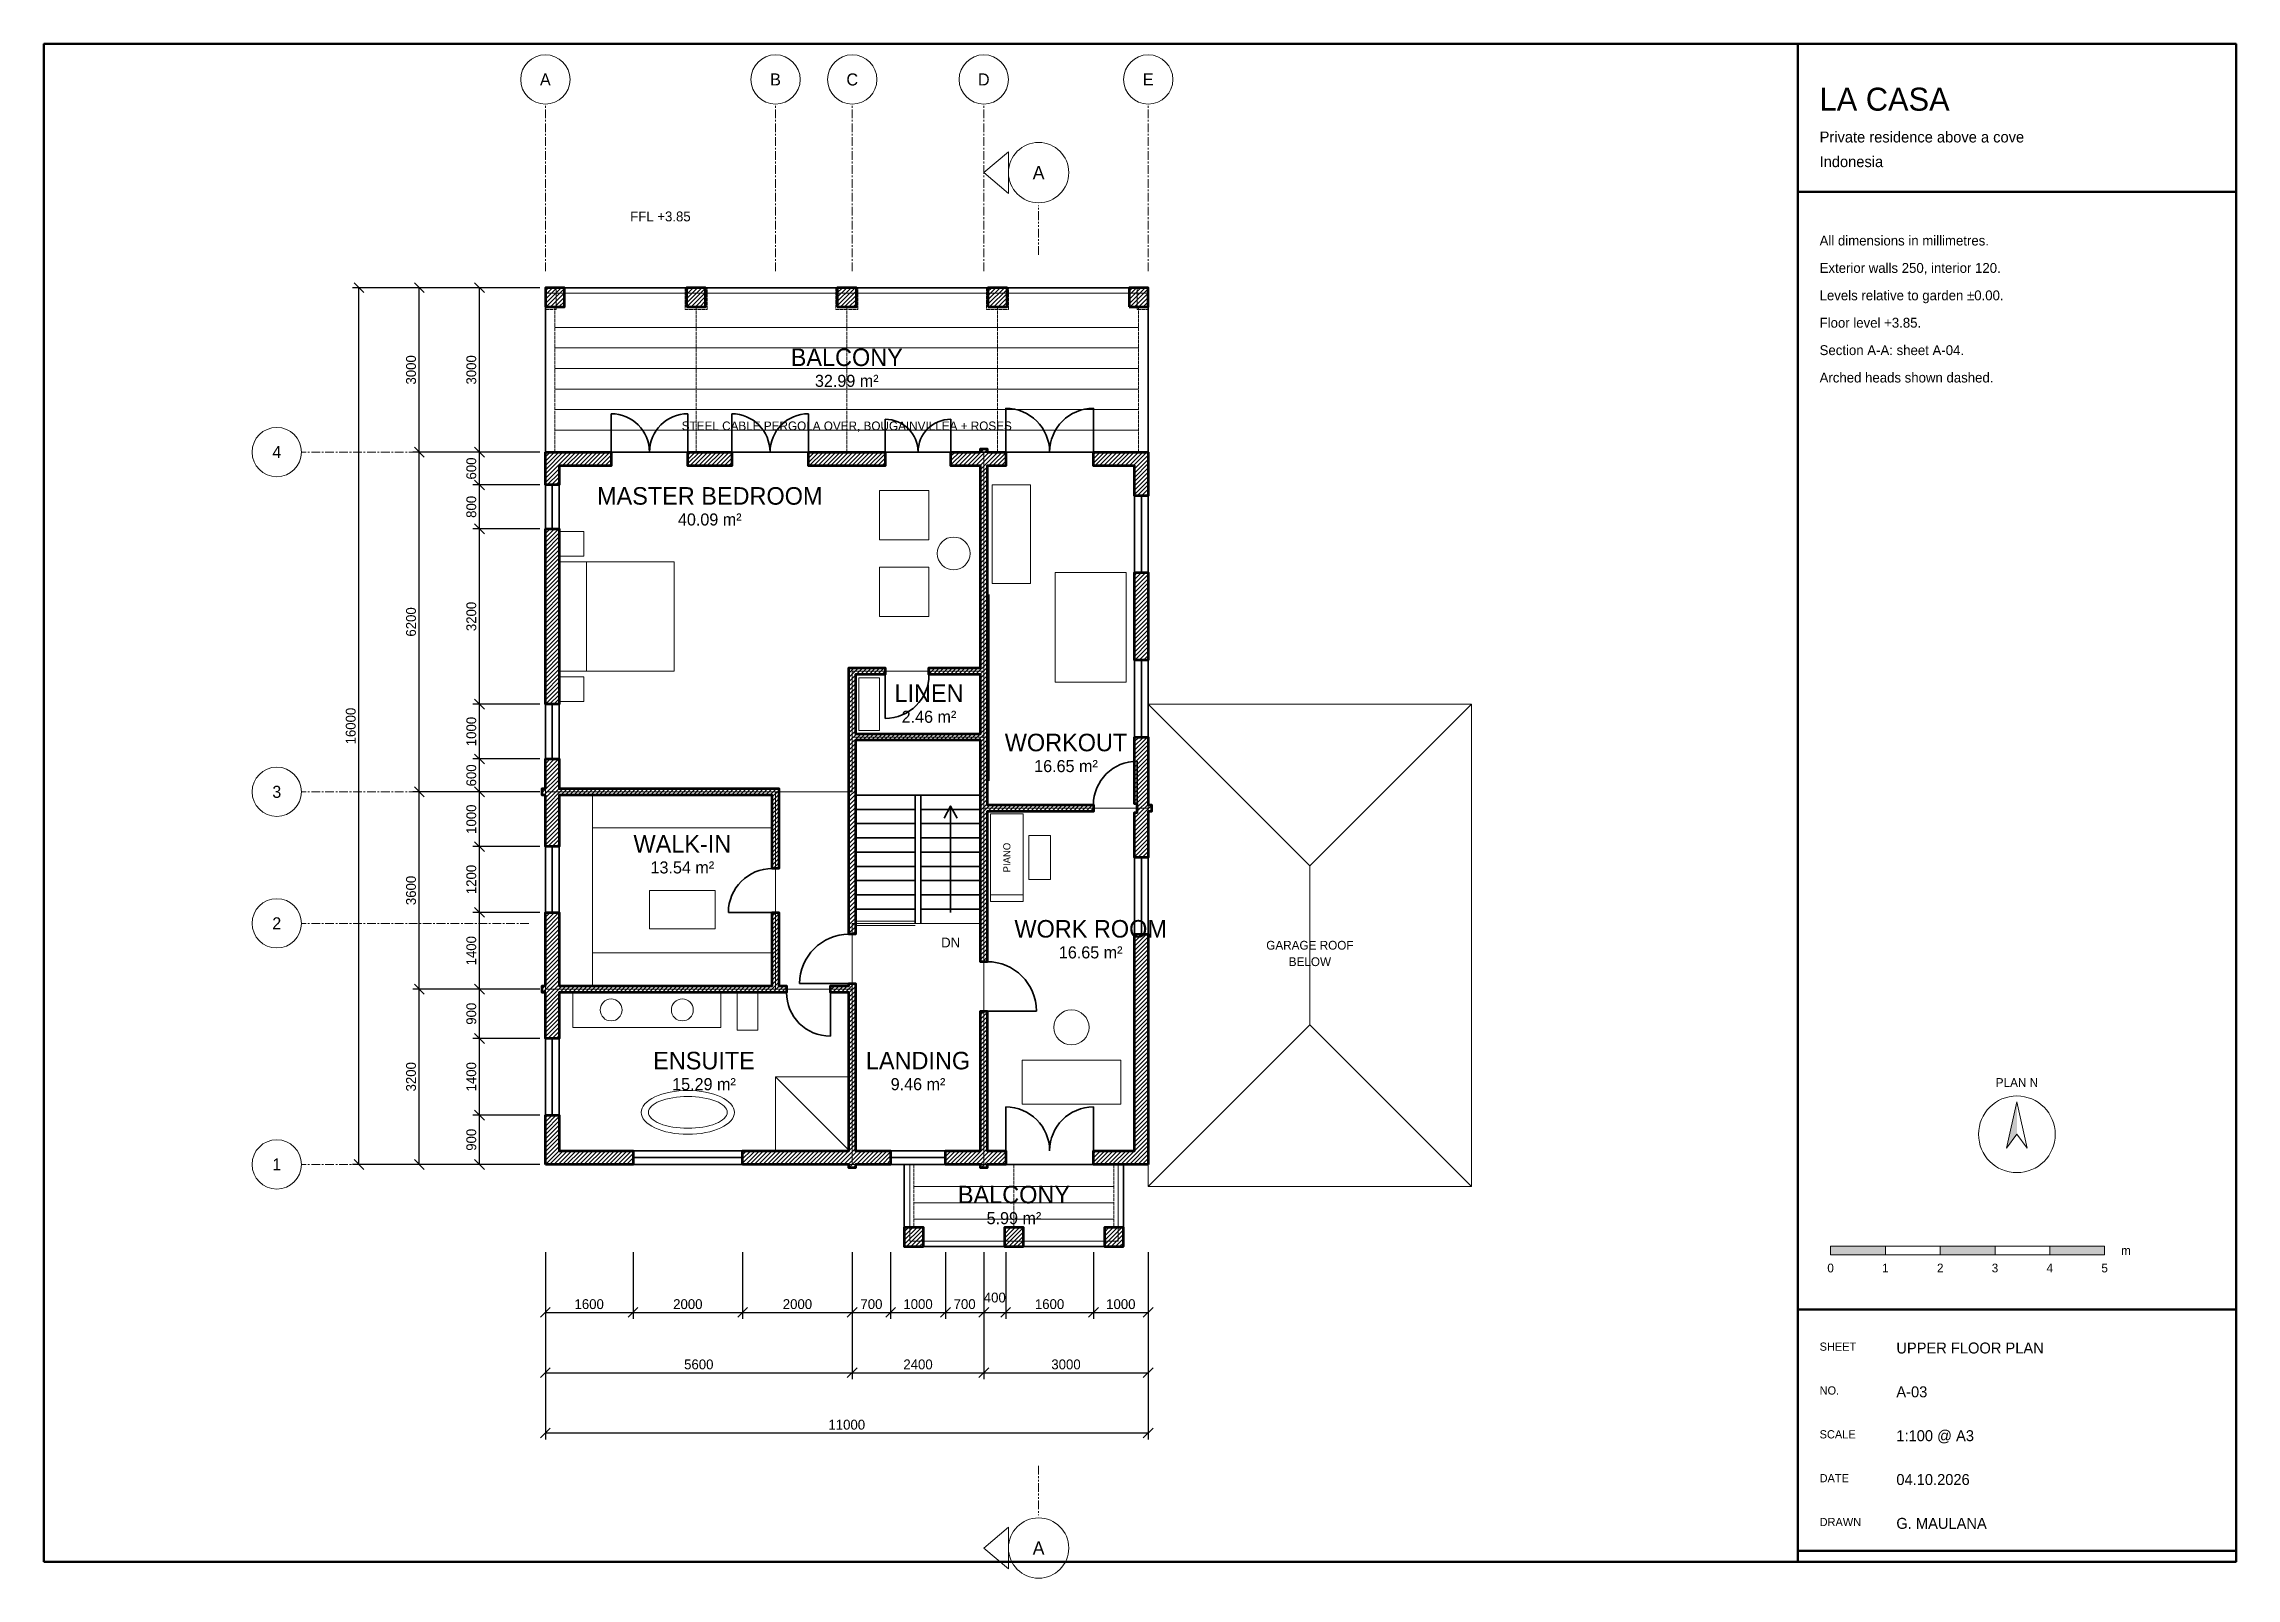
# Model space of a CAD drawing. Header units: millimetres. Extents: x -9150 to 30850, y -7550 to 20450.
import ezdxf
from ezdxf.enums import TextEntityAlignment as Align

# ---------------------------------------------------------------- set-up
doc = ezdxf.new("R2010")
doc.units = ezdxf.units.MM
doc.header["$LTSCALE"] = 50
for name, pattern in [('CENTER', [5.08, 3.175, -0.635, 0.635, -0.635]), ('DASHED', [1.524, 1.27, -0.254]), ('PHANTOM', [6.35, 3.175, -0.635, 0.635, -0.635, 0.635, -0.635])]:
    doc.linetypes.add(name, pattern=pattern)
for name, color, linetype, lineweight in [('ABOVE', 7, 'Continuous', 18), ('DIM', 7, 'Continuous', 18), ('FRAME', 7, 'Continuous', 50), ('FURN', 7, 'Continuous', 13), ('GRID', 7, 'Continuous', 9), ('HATCH', 7, 'Continuous', 13), ('OPEN', 7, 'Continuous', 35), ('ROOMS', 7, 'Continuous', 13), ('TEXT', 7, 'Continuous', 18), ('WALL', 7, 'Continuous', 70)]:
    doc.layers.add(name, color=color, linetype=linetype, lineweight=lineweight)
doc.dimstyles.new('COVE', dxfattribs={"dimtxt": 180, "dimasz": 0, "dimexe": 120, "dimexo": 100, "dimgap": 60, "dimtad": 1, "dimdec": 0, "dimtsz": 90, "dimcen": 2.5, "dimazin": 3, "dimtfac": 1, "dimtmove": 0, "dimatfit": 3})

msp = doc.modelspace()

# ---------------------------------------------------------------- hatches: boundary and pattern name
at = {"layer": 'FRAME'}
h = msp.add_hatch(color=7, dxfattribs=at)
h.dxf.hatch_style = 1
h.paths.add_polyline_path([(26850, 1145), (26661.5, 297.6), (26850, 550)])
h = msp.add_hatch(color=7, dxfattribs=at)
h.dxf.hatch_style = 1
h.paths.add_polyline_path([(24450, -1650), (24450, -1490), (23450, -1490), (23450, -1650)])
h = msp.add_hatch(color=7, dxfattribs=at)
h.dxf.hatch_style = 1
h.paths.add_polyline_path([(26450, -1650), (26450, -1490), (25450, -1490), (25450, -1650)])
h = msp.add_hatch(color=7, dxfattribs=at)
h.dxf.hatch_style = 1
h.paths.add_polyline_path([(28450, -1650), (28450, -1490), (27450, -1490), (27450, -1650)])
at = {"layer": 'HATCH'}
h = msp.add_hatch(dxfattribs=at)
h.set_pattern_fill('ANSI31', scale=17.3228)
h.paths.add_polyline_path([(350, 15650), (350, 16000), (0, 16000), (0, 15650)])
h = msp.add_hatch(dxfattribs=at)
h.set_pattern_fill('ANSI31', scale=17.3228)
h.paths.add_polyline_path([(2925, 15650), (2925, 16000), (2575, 16000), (2575, 15650)])
h = msp.add_hatch(dxfattribs=at)
h.set_pattern_fill('ANSI31', scale=17.3228)
h.paths.add_polyline_path([(5675, 15650), (5675, 16000), (5325, 16000), (5325, 15650)])
h = msp.add_hatch(dxfattribs=at)
h.set_pattern_fill('ANSI31', scale=17.3228)
h.paths.add_polyline_path([(8425, 15650), (8425, 16000), (8075, 16000), (8075, 15650)])
h = msp.add_hatch(dxfattribs=at)
h.set_pattern_fill('ANSI31', scale=17.3228)
h.paths.add_polyline_path([(11000, 15650), (11000, 16000), (10650, 16000), (10650, 15650)])
h = msp.add_hatch(dxfattribs=at)
h.set_pattern_fill('ANSI31', scale=17.3228)
h.paths.add_polyline_path([(0, 13000), (1200, 13000), (1200, 12750), (250, 12750), (250, 12400), (0, 12400)])
h = msp.add_hatch(dxfattribs=at)
h.set_pattern_fill('ANSI31', scale=17.3228)
h.paths.add_polyline_path([(3400, 13000), (3400, 12750), (2600, 12750), (2600, 13000)])
h = msp.add_hatch(dxfattribs=at)
h.set_pattern_fill('ANSI31', scale=17.3228)
h.paths.add_polyline_path([(6200, 13000), (6200, 12750), (4800, 12750), (4800, 13000)])
h = msp.add_hatch(dxfattribs=at)
h.set_pattern_fill('ANSI31', scale=17.3228)
h.paths.add_polyline_path([(7940, 13000), (7940, 13060), (8060, 13060), (8060, 13000), (8400, 13000), (8400, 12750), (8060, 12750), (8060, 9060), (8060, 8940), (8060, 7860), (8060, 7740), (8060, 6560), (10000, 6560), (10000, 6440), (8060, 6440), (8060, 3700), (7940, 3700), (7940, 6440), (7940, 6560), (7940, 7740), (5660, 7740), (5660, 4460), (5660, 4340), (5660, 4200), (5540, 4200), (5540, 4340), (5540, 4460), (5540, 7740), (5540, 7860), (5540, 8940), (5540, 9060), (5660, 9060), (6200, 9060), (6200, 8940), (5660, 8940), (5660, 7860), (7940, 7860), (7940, 8940), (7000, 8940), (7000, 9060), (7940, 9060), (7940, 12750), (7400, 12750), (7400, 13000)])
h = msp.add_hatch(dxfattribs=at)
h.set_pattern_fill('ANSI31', scale=17.3228)
h.paths.add_polyline_path([(11000, 13000), (11000, 12200), (10750, 12200), (10750, 12750), (10000, 12750), (10000, 13000)])
h = msp.add_hatch(dxfattribs=at)
h.set_pattern_fill('ANSI31', scale=17.3228)
h.paths.add_polyline_path([(0, 11600), (250, 11600), (250, 8400), (0, 8400)])
h = msp.add_hatch(dxfattribs=at)
h.set_pattern_fill('ANSI31', scale=17.3228)
h.paths.add_polyline_path([(11000, 9200), (10750, 9200), (10750, 10800), (11000, 10800)])
h = msp.add_hatch(dxfattribs=at)
h.set_pattern_fill('ANSI31', scale=17.3228)
h.paths.add_polyline_path([(11000, 6560), (11060, 6560), (11060, 6440), (11000, 6440), (11000, 5600), (10750, 5600), (10750, 6420), (10800, 6420), (10800, 6580), (10750, 6580), (10750, 7800), (11000, 7800)])
h = msp.add_hatch(dxfattribs=at)
h.set_pattern_fill('ANSI31', scale=17.3228)
h.paths.add_polyline_path([(0, 6740), (-60, 6740), (-60, 6860), (0, 6860), (0, 7400), (250, 7400), (250, 6860), (4140, 6860), (4260, 6860), (4260, 6740), (4260, 5400), (4140, 5400), (4140, 6740), (250, 6740), (250, 5800), (0, 5800)])
h = msp.add_hatch(dxfattribs=at)
h.set_pattern_fill('ANSI31', scale=17.3228)
h.paths.add_polyline_path([(0, 3140), (-60, 3140), (-60, 3260), (0, 3260), (0, 4600), (250, 4600), (250, 3260), (4140, 3260), (4140, 4600), (4260, 4600), (4260, 3260), (4400, 3260), (4400, 3140), (4260, 3140), (4140, 3140), (250, 3140), (250, 2300), (0, 2300)])
h = msp.add_hatch(dxfattribs=at)
h.set_pattern_fill('ANSI31', scale=17.3228)
h.paths.add_polyline_path([(11000, 0), (10000, 0), (10000, 250), (10750, 250), (10750, 4200), (11000, 4200)])
h = msp.add_hatch(dxfattribs=at)
h.set_pattern_fill('ANSI31', scale=17.3228)
h.paths.add_polyline_path([(3600, 0), (3600, 250), (5540, 250), (5540, 3140), (5200, 3140), (5200, 3260), (5540, 3260), (5540, 3300), (5660, 3300), (5660, 3260), (5660, 3140), (5660, 250), (6300, 250), (6300, 0), (5660, 0), (5660, -60), (5540, -60), (5540, 0)])
h = msp.add_hatch(dxfattribs=at)
h.set_pattern_fill('ANSI31', scale=17.3228)
h.paths.add_polyline_path([(8060, 0), (8060, -60), (7940, -60), (7940, 0), (7300, 0), (7300, 250), (7940, 250), (7940, 2800), (8060, 2800), (8060, 250), (8400, 250), (8400, 0)])
h = msp.add_hatch(dxfattribs=at)
h.set_pattern_fill('ANSI31', scale=17.323)
h.paths.add_polyline_path([(0, 0), (0, 900), (250, 900), (250, 250), (1600, 250), (1600, 0)])
h = msp.add_hatch(dxfattribs=at)
h.set_pattern_fill('ANSI31', scale=17.3228)
h.paths.add_polyline_path([(6900, -1500), (6900, -1150), (6550, -1150), (6550, -1500)])
h = msp.add_hatch(dxfattribs=at)
h.set_pattern_fill('ANSI31', scale=17.3228)
h.paths.add_polyline_path([(8725, -1500), (8725, -1150), (8375, -1150), (8375, -1500)])
h = msp.add_hatch(dxfattribs=at)
h.set_pattern_fill('ANSI31', scale=17.3228)
h.paths.add_polyline_path([(10550, -1500), (10550, -1150), (10200, -1150), (10200, -1500)])

# ---------------------------------------------------------------- linework, layer by layer
at = {"layer": 'ABOVE', "linetype": 'DASHED'}
for p, q in [((175, 13000), (175, 15650)), ((2750, 13000), (2750, 15650)), ((5500, 13000), (5500, 15650)), ((8250, 13000), (8250, 15650)), ((10825, 13000), (10825, 15650)), ((6725, 0), (6725, -1150)), ((8550, 0), (8550, -1150)), ((10375, 0), (10375, -1150))]:
    msp.add_line(p, q, dxfattribs=at)
at = {"layer": 'ABOVE'}
for p, q in [((175, 15275), (10825, 15275)), ((175, 14900), (10825, 14900)), ((175, 14525), (10825, 14525)), ((175, 14150), (10825, 14150)), ((175, 13775), (10825, 13775)), ((175, 13400), (10825, 13400)), ((11000, 8400), (13950, 5450)), ((16900, 8400), (13950, 5450)), ((13950, 2550), (13950, 5450)), ((11000, -400), (13950, 2550)), ((16900, -400), (13950, 2550)), ((6725, -400), (10375, -400)), ((6725, -700), (10375, -700)), ((6725, -1000), (10375, -1000))]:
    msp.add_line(p, q, dxfattribs=at)
at = {"layer": 'ABOVE', "linetype": 'DASHED'}
for points in [[(0, 15600), (200, 15600), (200, 16000), (0, 16000)], [(2550, 15600), (2950, 15600), (2950, 16000), (2550, 16000)], [(5300, 15600), (5700, 15600), (5700, 16000), (5300, 16000)], [(8050, 15600), (8450, 15600), (8450, 16000), (8050, 16000)], [(10800, 15600), (11000, 15600), (11000, 16000), (10800, 16000)]]:
    msp.add_lwpolyline(points, close=True, dxfattribs=at)
at = {"layer": 'ABOVE'}
msp.add_lwpolyline([(11000, -400), (16900, -400), (16900, 8400), (11000, 8400)], close=True, dxfattribs=at)
at = {"layer": 'FRAME'}
for p, q in [((22850, -7250), (22850, 20450)), ((22850, 17750), (30850, 17750)), ((22850, -2650), (30850, -2650)), ((22850, -7050), (30850, -7050))]:
    msp.add_line(p, q, dxfattribs=at)
msp.add_lwpolyline([(-9150, -7250), (30850, -7250), (30850, 20450), (-9150, 20450)], close=True, dxfattribs=at)
at = {"layer": 'FURN'}
for p, q in [((0, 16000), (11000, 16000)), ((0, 15900), (11000, 15900)), ((8100, 7000), (8100, 10400)), ((5660, 4440), (6750, 4440)), ((5660, 4360), (6750, 4360)), ((4200, 1600), (5540, 260))]:
    msp.add_line(p, q, dxfattribs=at)
for points in [[(8150, 10600), (8850, 10600), (8850, 12400), (8150, 12400)], [(6100, 11400), (7000, 11400), (7000, 12300), (6100, 12300)], [(250, 11100), (700, 11100), (700, 11550), (250, 11550)], [(250, 9000), (2350, 9000), (2350, 11000), (250, 11000)], [(250, 9000), (750, 9000), (750, 11000), (250, 11000)], [(6100, 10000), (7000, 10000), (7000, 10900), (6100, 10900)], [(9300, 8800), (10600, 8800), (10600, 10800), (9300, 10800)], [(250, 8450), (700, 8450), (700, 8900), (250, 8900)], [(5720, 7920), (6100, 7920), (6100, 8880), (5720, 8880)], [(260, 3260), (860, 3260), (860, 6740), (260, 6740)], [(860, 6140), (4140, 6140), (4140, 6740), (860, 6740)], [(8120, 4800), (8720, 4800), (8720, 6400), (8120, 6400)], [(8820, 5200), (9220, 5200), (9220, 6000), (8820, 6000)], [(1900, 4300), (3100, 4300), (3100, 5000), (1900, 5000)], [(8120, 4800), (8720, 4800), (8720, 4920), (8120, 4920)], [(860, 3260), (4140, 3260), (4140, 3860), (860, 3860)], [(500, 2500), (3200, 2500), (3200, 3140), (500, 3140)], [(3500, 2450), (3880, 2450), (3880, 3140), (3500, 3140)], [(4200, 260), (5540, 260), (5540, 1600), (4200, 1600)], [(8700, 1100), (10500, 1100), (10500, 1900), (8700, 1900)], [(3450, 950), (3445.9, 910.8), (3433.7, 872), (3413.4, 833.9), (3385.3, 796.9), (3349.6, 761.4), (3306.7, 727.8), (3257.1, 696.2), (3201, 667.2), (3139.2, 640.8), (3072.2, 617.4), (3000.7, 597.2), (2925.3, 580.4), (2846.7, 567.2), (2765.8, 557.7), (2683.3, 551.9), (2600, 550), (2516.7, 551.9), (2434.2, 557.7), (2353.3, 567.2), (2274.7, 580.4), (2199.3, 597.2), (2127.8, 617.4), (2060.8, 640.8), (1999, 667.2), (1942.9, 696.2), (1893.3, 727.8), (1850.4, 761.4), (1814.7, 796.9), (1786.6, 833.9), (1766.3, 872), (1754.1, 910.8), (1750, 950), (1754.1, 989.2), (1766.3, 1028), (1786.6, 1066.1), (1814.7, 1103.1), (1850.4, 1138.6), (1893.3, 1172.2), (1942.9, 1203.8), (1999, 1232.8), (2060.8, 1259.2), (2127.8, 1282.6), (2199.3, 1302.8), (2274.7, 1319.6), (2353.3, 1332.8), (2434.2, 1342.3), (2516.7, 1348.1), (2600, 1350), (2683.3, 1348.1), (2765.8, 1342.3), (2846.7, 1332.8), (2925.3, 1319.6), (3000.7, 1302.8), (3072.2, 1282.6), (3139.2, 1259.2), (3201, 1232.8), (3257.1, 1203.8), (3306.7, 1172.2), (3349.6, 1138.6), (3385.3, 1103.1), (3413.4, 1066.1), (3433.7, 1028), (3445.9, 989.2)], [(3320, 950), (3316.5, 921.6), (3306.2, 893.4), (3289, 865.8), (3265.2, 839), (3235, 813.3), (3198.7, 788.9), (3156.6, 766), (3109.1, 744.9), (3056.8, 725.8), (3000, 708.9), (2939.4, 694.2), (2875.5, 682.1), (2809, 672.5), (2740.5, 665.6), (2670.6, 661.4), (2600, 660), (2529.4, 661.4), (2459.5, 665.6), (2391, 672.5), (2324.5, 682.1), (2260.6, 694.2), (2200, 708.9), (2143.2, 725.8), (2090.9, 744.9), (2043.4, 766), (2001.3, 788.9), (1965, 813.3), (1934.8, 839), (1911, 865.8), (1893.8, 893.4), (1883.5, 921.6), (1880, 950), (1883.5, 978.4), (1893.8, 1006.6), (1911, 1034.2), (1934.8, 1061), (1965, 1086.7), (2001.3, 1111.1), (2043.4, 1134), (2090.9, 1155.1), (2143.2, 1174.2), (2200, 1191.1), (2260.6, 1205.8), (2324.5, 1217.9), (2391, 1227.5), (2459.5, 1234.4), (2529.4, 1238.6), (2600, 1240), (2670.6, 1238.6), (2740.5, 1234.4), (2809, 1227.5), (2875.5, 1217.9), (2939.4, 1205.8), (3000, 1191.1), (3056.8, 1174.2), (3109.1, 1155.1), (3156.6, 1134), (3198.7, 1111.1), (3235, 1086.7), (3265.2, 1061), (3289, 1034.2), (3306.2, 1006.6), (3316.5, 978.4)]]:
    msp.add_lwpolyline(points, close=True, dxfattribs=at)
for points in [[(6550, 0), (6550, -1500), (10550, -1500), (10550, 0)], [(6650, 0), (6650, -1400), (10450, -1400), (10450, 0)]]:
    msp.add_lwpolyline(points, dxfattribs=at)
for centre, radius in [((7450, 11150), 300), ((1200, 2820), 200), ((2500, 2820), 200), ((9600, 2500), 320)]:
    msp.add_circle(centre, radius, dxfattribs=at)
at = {"layer": 'GRID', "linetype": 'CENTER'}
for p, q in [((0, 16300), (0, 19350)), ((4200, 16300), (4200, 19350)), ((5600, 16300), (5600, 19350)), ((8000, 16300), (8000, 19350)), ((11000, 16300), (11000, 19350)), ((-300, 13000), (-4450, 13000)), ((-300, 6800), (-4450, 6800)), ((-300, 4400), (-4450, 4400)), ((-300, 0), (-4450, 0))]:
    msp.add_line(p, q, dxfattribs=at)
at = {"layer": 'GRID', "linetype": 'PHANTOM'}
for p, q in [((9000, 16600), (9000, 17500)), ((9000, -5500), (9000, -6400))]:
    msp.add_line(p, q, dxfattribs=at)
at = {"layer": 'GRID'}
for points in [[(8450, 18480), (8000, 18100), (8450, 17720)], [(8450, -6620), (8000, -7000), (8450, -7380)]]:
    msp.add_lwpolyline(points, close=True, dxfattribs=at)
for centre, radius in [((0, 19800), 450), ((4200, 19800), 450), ((5600, 19800), 450), ((8000, 19800), 450), ((11000, 19800), 450), ((9000, 18100), 550), ((-4900, 13000), 450), ((-4900, 6800), 450), ((-4900, 4400), 450), ((-4900, 0), 450), ((9000, -7000), 550)]:
    msp.add_circle(centre, radius, dxfattribs=at)
at = {"layer": 'OPEN'}
for p, q in [((1200, 13000), (1200, 13700)), ((2600, 13000), (2600, 13700)), ((3400, 13000), (3400, 13700)), ((4800, 13000), (4800, 13700)), ((6200, 13000), (6200, 13600)), ((7400, 13000), (7400, 13600)), ((8400, 13000), (8400, 13800)), ((10000, 13000), (10000, 13800)), ((1200, 12750), (1200, 13000)), ((2600, 12750), (2600, 13000)), ((3400, 12750), (3400, 13000)), ((4800, 12750), (4800, 13000)), ((6200, 12750), (6200, 13000)), ((7400, 12750), (7400, 13000)), ((8400, 12750), (8400, 13000)), ((10000, 12750), (10000, 13000)), ((0, 11600), (0, 12400)), ((0, 12400), (250, 12400)), ((125, 11600), (125, 12400)), ((250, 11600), (250, 12400)), ((10750, 10800), (10750, 12200)), ((10750, 12200), (11000, 12200)), ((10875, 10800), (10875, 12200)), ((11000, 10800), (11000, 12200)), ((0, 11600), (250, 11600)), ((10750, 10800), (11000, 10800)), ((10750, 7800), (10750, 9200)), ((10750, 9200), (11000, 9200)), ((10875, 7800), (10875, 9200)), ((11000, 7800), (11000, 9200)), ((6200, 8940), (6200, 9060)), ((6200, 8940), (6200, 8140)), ((7000, 8940), (7000, 9060)), ((0, 7400), (0, 8400)), ((0, 8400), (250, 8400)), ((125, 7400), (125, 8400)), ((250, 7400), (250, 8400)), ((10750, 7800), (11000, 7800)), ((0, 7400), (250, 7400)), ((10800, 6560), (10800, 7360)), ((5660, 6740), (6750, 6740)), ((5660, 6740), (7940, 6740)), ((5660, 6480), (6750, 6480)), ((6750, 4400), (6750, 6740)), ((6850, 6740), (7940, 6740)), ((6850, 4400), (6850, 6740)), ((6850, 6480), (7940, 6480)), ((7395, 4600), (7395, 6540)), ((10000, 6440), (10000, 6560)), ((10800, 6440), (10800, 6560)), ((5660, 6220), (6750, 6220)), ((6850, 6220), (7940, 6220)), ((0, 4600), (0, 5800)), ((0, 5800), (250, 5800)), ((125, 4600), (125, 5800)), ((250, 4600), (250, 5800)), ((5660, 5960), (6750, 5960)), ((5660, 5700), (6750, 5700)), ((6850, 5960), (7940, 5960)), ((6850, 5700), (7940, 5700)), ((10750, 4200), (10750, 5600)), ((10750, 5600), (11000, 5600)), ((10875, 4200), (10875, 5600)), ((11000, 4200), (11000, 5600)), ((4140, 5400), (4260, 5400)), ((5660, 5440), (6750, 5440)), ((6850, 5440), (7940, 5440)), ((5660, 5180), (6750, 5180)), ((5660, 4920), (6750, 4920)), ((6850, 5180), (7940, 5180)), ((6850, 4920), (7940, 4920)), ((0, 4600), (250, 4600)), ((4140, 4600), (3340, 4600)), ((4140, 4600), (4260, 4600)), ((5660, 4660), (6750, 4660)), ((6850, 4660), (7940, 4660)), ((5540, 4200), (5660, 4200)), ((10750, 4200), (11000, 4200)), ((7940, 3700), (8060, 3700)), ((4400, 3140), (4400, 3260)), ((5540, 3300), (4640, 3300)), ((5200, 3140), (5200, 3260)), ((5540, 3300), (5660, 3300)), ((5200, 3140), (5200, 2340)), ((7940, 2800), (8060, 2800)), ((8060, 2800), (8960, 2800)), ((0, 900), (0, 2300)), ((0, 2300), (250, 2300)), ((125, 900), (125, 2300)), ((250, 900), (250, 2300)), ((0, 900), (250, 900)), ((8400, 250), (8400, 1050)), ((10000, 250), (10000, 1050)), ((1600, 250), (3600, 250)), ((1600, 0), (1600, 250)), ((1600, 125), (3600, 125)), ((1600, 0), (3600, 0)), ((3600, 0), (3600, 250)), ((6300, 250), (7300, 250)), ((6300, 0), (6300, 250)), ((6300, 125), (7300, 125)), ((6300, 0), (7300, 0)), ((7300, 0), (7300, 250)), ((8400, 0), (8400, 250)), ((10000, 0), (10000, 250))]:
    msp.add_line(p, q, dxfattribs=at)
for points in [[(0, 13000), (11000, 13000), (11000, 16000), (0, 16000)], [(6550, -1500), (10550, -1500), (10550, 0), (6550, 0)]]:
    msp.add_lwpolyline(points, close=True, dxfattribs=at)
msp.add_lwpolyline([(7275, 6320), (7395, 6540), (7515, 6320)], dxfattribs=at)
for centre, radius, start, end in [((1200, 13000), 700, 0, 90), ((2600, 13000), 700, 90, 180), ((3400, 13000), 700, 0, 90), ((4800, 13000), 700, 90, 180), ((6200, 13000), 600, 0, 90), ((7400, 13000), 600, 90, 180), ((8400, 13000), 800, 0, 90), ((10000, 13000), 800, 90, 180), ((6200, 8940), 800, 270, 0), ((10800, 6560), 800, 90, 180), ((4140, 4600), 800, 90, 180), ((5540, 3300), 900, 90, 180), ((8060, 2800), 900, 0, 90), ((5200, 3140), 800, 180, 270), ((8400, 250), 800, 0, 90), ((10000, 250), 800, 90, 180)]:
    msp.add_arc(centre, radius, start, end, dxfattribs=at)
at = {"layer": 'ROOMS'}
for points in [[(11000, 13000), (11000, 16000), (0, 16000), (0, 13000)], [(5600, 6800), (0, 6800), (0, 13000), (5600, 13000), (8000, 13000), (8000, 9000), (5600, 9000)], [(11000, 6500), (11000, 13000), (8000, 13000), (8000, 6500)], [(8000, 7800), (8000, 9000), (5600, 9000), (5600, 7800)], [(5660, 4400), (5660, 4460), (5660, 7740), (7940, 7740), (7940, 6560), (7940, 6440), (7940, 4400)], [(4200, 3200), (4200, 6800), (0, 6800), (0, 3200)], [(11000, 0), (11000, 6500), (8000, 6500), (8000, 0)], [(8000, 0), (8000, 4400), (5600, 4400), (5600, 0)], [(5600, 0), (5600, 3200), (0, 3200), (0, 0)], [(10550, -1500), (10550, 0), (6550, 0), (6550, -1500)]]:
    msp.add_lwpolyline(points, close=True, dxfattribs=at)
at = {"layer": 'TEXT'}
for points in [[(26850, 1145), (26661.5, 297.6), (26850, 550), (27038.5, 297.6)], [(23450, -1650), (24450, -1650), (24450, -1490), (23450, -1490)], [(24450, -1650), (25450, -1650), (25450, -1490), (24450, -1490)], [(25450, -1650), (26450, -1650), (26450, -1490), (25450, -1490)], [(26450, -1650), (27450, -1650), (27450, -1490), (26450, -1490)], [(27450, -1650), (28450, -1650), (28450, -1490), (27450, -1490)]]:
    msp.add_lwpolyline(points, close=True, dxfattribs=at)
msp.add_circle((26850, 550), 700, dxfattribs=at)
at = {"layer": 'WALL'}
for points in [[(0, 15650), (350, 15650), (350, 16000), (0, 16000)], [(2575, 15650), (2925, 15650), (2925, 16000), (2575, 16000)], [(5325, 15650), (5675, 15650), (5675, 16000), (5325, 16000)], [(8075, 15650), (8425, 15650), (8425, 16000), (8075, 16000)], [(10650, 15650), (11000, 15650), (11000, 16000), (10650, 16000)], [(0, 13000), (1200, 13000), (1200, 12750), (250, 12750), (250, 12400), (0, 12400)], [(3400, 13000), (3400, 12750), (2600, 12750), (2600, 13000)], [(6200, 13000), (6200, 12750), (4800, 12750), (4800, 13000)], [(7940, 13000), (7940, 13060), (8060, 13060), (8060, 13000), (8400, 13000), (8400, 12750), (8060, 12750), (8060, 9060), (8060, 8940), (8060, 7860), (8060, 7740), (8060, 6560), (10000, 6560), (10000, 6440), (8060, 6440), (8060, 3700), (7940, 3700), (7940, 6440), (7940, 6560), (7940, 7740), (5660, 7740), (5660, 4460), (5660, 4340), (5660, 4200), (5540, 4200), (5540, 4340), (5540, 4460), (5540, 7740), (5540, 7860), (5540, 8940), (5540, 9060), (5660, 9060), (6200, 9060), (6200, 8940), (5660, 8940), (5660, 7860), (7940, 7860), (7940, 8940), (7000, 8940), (7000, 9060), (7940, 9060), (7940, 12750), (7400, 12750), (7400, 13000)], [(11000, 13000), (11000, 12200), (10750, 12200), (10750, 12750), (10000, 12750), (10000, 13000)], [(0, 11600), (250, 11600), (250, 8400), (0, 8400)], [(11000, 9200), (10750, 9200), (10750, 10800), (11000, 10800)], [(11000, 6560), (11060, 6560), (11060, 6440), (11000, 6440), (11000, 5600), (10750, 5600), (10750, 6420), (10800, 6420), (10800, 6580), (10750, 6580), (10750, 7800), (11000, 7800)], [(0, 6740), (-60, 6740), (-60, 6860), (0, 6860), (0, 7400), (250, 7400), (250, 6860), (4140, 6860), (4260, 6860), (4260, 6740), (4260, 5400), (4140, 5400), (4140, 6740), (250, 6740), (250, 5800), (0, 5800)], [(0, 3140), (-60, 3140), (-60, 3260), (0, 3260), (0, 4600), (250, 4600), (250, 3260), (4140, 3260), (4140, 4600), (4260, 4600), (4260, 3260), (4400, 3260), (4400, 3140), (4260, 3140), (4140, 3140), (250, 3140), (250, 2300), (0, 2300)], [(11000, 0), (10000, 0), (10000, 250), (10750, 250), (10750, 4200), (11000, 4200)], [(3600, 0), (3600, 250), (5540, 250), (5540, 3140), (5200, 3140), (5200, 3260), (5540, 3260), (5540, 3300), (5660, 3300), (5660, 3260), (5660, 3140), (5660, 250), (6300, 250), (6300, 0), (5660, 0), (5660, -60), (5540, -60), (5540, 0)], [(8060, 0), (8060, -60), (7940, -60), (7940, 0), (7300, 0), (7300, 250), (7940, 250), (7940, 2800), (8060, 2800), (8060, 250), (8400, 250), (8400, 0)], [(0, 0), (0, 900), (250, 900), (250, 250), (1600, 250), (1600, 0)], [(6900, -1500), (6900, -1150), (6550, -1150), (6550, -1500)], [(8725, -1500), (8725, -1150), (8375, -1150), (8375, -1500)], [(10550, -1500), (10550, -1150), (10200, -1150), (10200, -1500)]]:
    msp.add_lwpolyline(points, close=True, dxfattribs=at)

# ---------------------------------------------------------------- texts
at = {"layer": 'TEXT'}
for s, height, p in [('A', 220, (0, 19800)), ('B', 220, (4200, 19800)), ('C', 220, (5600, 19800)), ('D', 220, (8000, 19800)), ('E', 220, (11000, 19800)), ('A', 240, (9000, 18100)), ('FFL +3.85', 180, (2100, 17300)), ('BALCONY', 320, (5500, 14730)), ('32.99 m²', 220, (5500, 14300)), ('4', 220, (-4900, 13000)), ('MASTER BEDROOM', 320, (3000, 12200)), ('40.09 m²', 220, (3000, 11770)), ('LINEN', 320, (7000, 8600)), ('2.46 m²', 220, (7000, 8170)), ('WORKOUT', 320, (9500, 7700)), ('16.65 m²', 220, (9500, 7270)), ('3', 220, (-4900, 6800)), ('WALK-IN', 320, (2500, 5850)), ('13.54 m²', 220, (2500, 5420)), ('2', 220, (-4900, 4400)), ('WORK ROOM', 320, (9950, 4300)), ('DN', 180, (7395, 4050)), ('GARAGE ROOF', 160, (13950, 4000)), ('16.65 m²', 220, (9950, 3870)), ('BELOW', 160, (13950, 3700)), ('ENSUITE', 320, (2895, 1895)), ('LANDING', 320, (6800, 1895)), ('15.29 m²', 220, (2895, 1465)), ('9.46 m²', 220, (6800, 1465)), ('PLAN N', 160, (26850, 1495)), ('1', 220, (-4900, 0)), ('BALCONY', 320, (8550, -550)), ('5.99 m²', 220, (8550, -980)), ('A', 240, (9000, -7000))]:
    msp.add_text(s, height=height, dxfattribs=at).set_placement(p, align=Align.MIDDLE_CENTER)
for s, height, p in [('LA CASA', 420, (23250, 19650)), ('Private residence above a cove', 200, (23250, 18850)), ('Indonesia', 200, (23250, 18400)), ('All dimensions in millimetres.', 180, (23250, 16950)), ('Exterior walls 250, interior 120.', 180, (23250, 16450)), ('Levels relative to garden ±0.00.', 180, (23250, 15950)), ('Floor level +3.85.', 180, (23250, 15450)), ('Section A-A: sheet A-04.', 180, (23250, 14950)), ('Arched heads shown dashed.', 180, (23250, 14450)), ('SHEET', 150, (23250, -3250)), ('UPPER FLOOR PLAN', 200, (24650, -3250)), ('NO.', 150, (23250, -4050)), ('A-03', 200, (24650, -4050)), ('SCALE', 150, (23250, -4850)), ('1:100 @ A3', 200, (24650, -4850)), ('DATE', 150, (23250, -5650)), ('04.10.2026', 200, (24650, -5650)), ('DRAWN', 150, (23250, -6450)), ('G. MAULANA', 200, (24650, -6450))]:
    msp.add_text(s, height=height, dxfattribs=at).set_placement(p, align=Align.TOP_LEFT)
msp.add_text('STEEL CABLE PERGOLA OVER, BOUGAINVILLEA + ROSES', height=160, dxfattribs=at).set_placement((5500, 13350), align=Align.BOTTOM_CENTER)
msp.add_text('PIANO', height=130, rotation=90, dxfattribs=at).set_placement((8420, 5600), align=Align.MIDDLE_CENTER)
msp.add_text('m', height=160, dxfattribs=at).set_placement((28750, -1570), align=Align.MIDDLE_LEFT)
for s, p in [('0', (23450, -1810)), ('1', (24450, -1810)), ('2', (25450, -1810)), ('3', (26450, -1810)), ('4', (27450, -1810)), ('5', (28450, -1810))]:
    msp.add_text(s, height=160, dxfattribs=at).set_placement(p, align=Align.TOP_CENTER)

# ---------------------------------------------------------------- dimensions: what is measured, and where the dimension line sits
at = {"layer": 'DIM'}
for base, p1, p2 in [((-3400, 0), (0, 0), (0, 16000)), ((-2300, 13000), (0, 13000), (0, 16000)), ((-1200, 13000), (0, 13000), (0, 16000)), ((-2300, 6800), (0, 6800), (0, 13000)), ((-1200, 12400), (0, 12400), (0, 13000)), ((-1200, 11600), (0, 11600), (0, 12400)), ((-1200, 8400), (0, 8400), (0, 11600)), ((-1200, 7400), (0, 7400), (0, 8400)), ((-1200, 6800), (0, 6800), (0, 7400)), ((-2300, 3200), (0, 3200), (0, 6800)), ((-1200, 5800), (0, 5800), (0, 6800)), ((-1200, 4600), (0, 4600), (0, 5800)), ((-1200, 3200), (0, 3200), (0, 4600)), ((-2300, 0), (0, 0), (0, 3200)), ((-1200, 2300), (0, 2300), (0, 3200)), ((-1200, 900), (0, 900), (0, 2300)), ((-1200, 0), (0, 0), (0, 900))]:
    msp.add_linear_dim(base=base, p1=p1, p2=p2, angle=90, dimstyle='COVE', dxfattribs=at).render()
for base, p1, p2 in [((0, -2700), (0, -1500), (1600, -1500)), ((0, -3800), (0, -1500), (5600, -1500)), ((0, -4900), (0, -1500), (11000, -1500)), ((1600, -2700), (1600, -1500), (3600, -1500)), ((3600, -2700), (3600, -1500), (5600, -1500)), ((5600, -2700), (5600, -1500), (6300, -1500)), ((5600, -3800), (5600, -1500), (8000, -1500)), ((6300, -2700), (6300, -1500), (7300, -1500)), ((7300, -2700), (7300, -1500), (8000, -1500)), ((8000, -2700), (8000, -1500), (8400, -1500)), ((8000, -3800), (8000, -1500), (11000, -1500)), ((8400, -2700), (8400, -1500), (10000, -1500)), ((10000, -2700), (10000, -1500), (11000, -1500))]:
    msp.add_linear_dim(base=base, p1=p1, p2=p2, dimstyle='COVE', dxfattribs=at).render()

doc.saveas('drawing.dxf')
